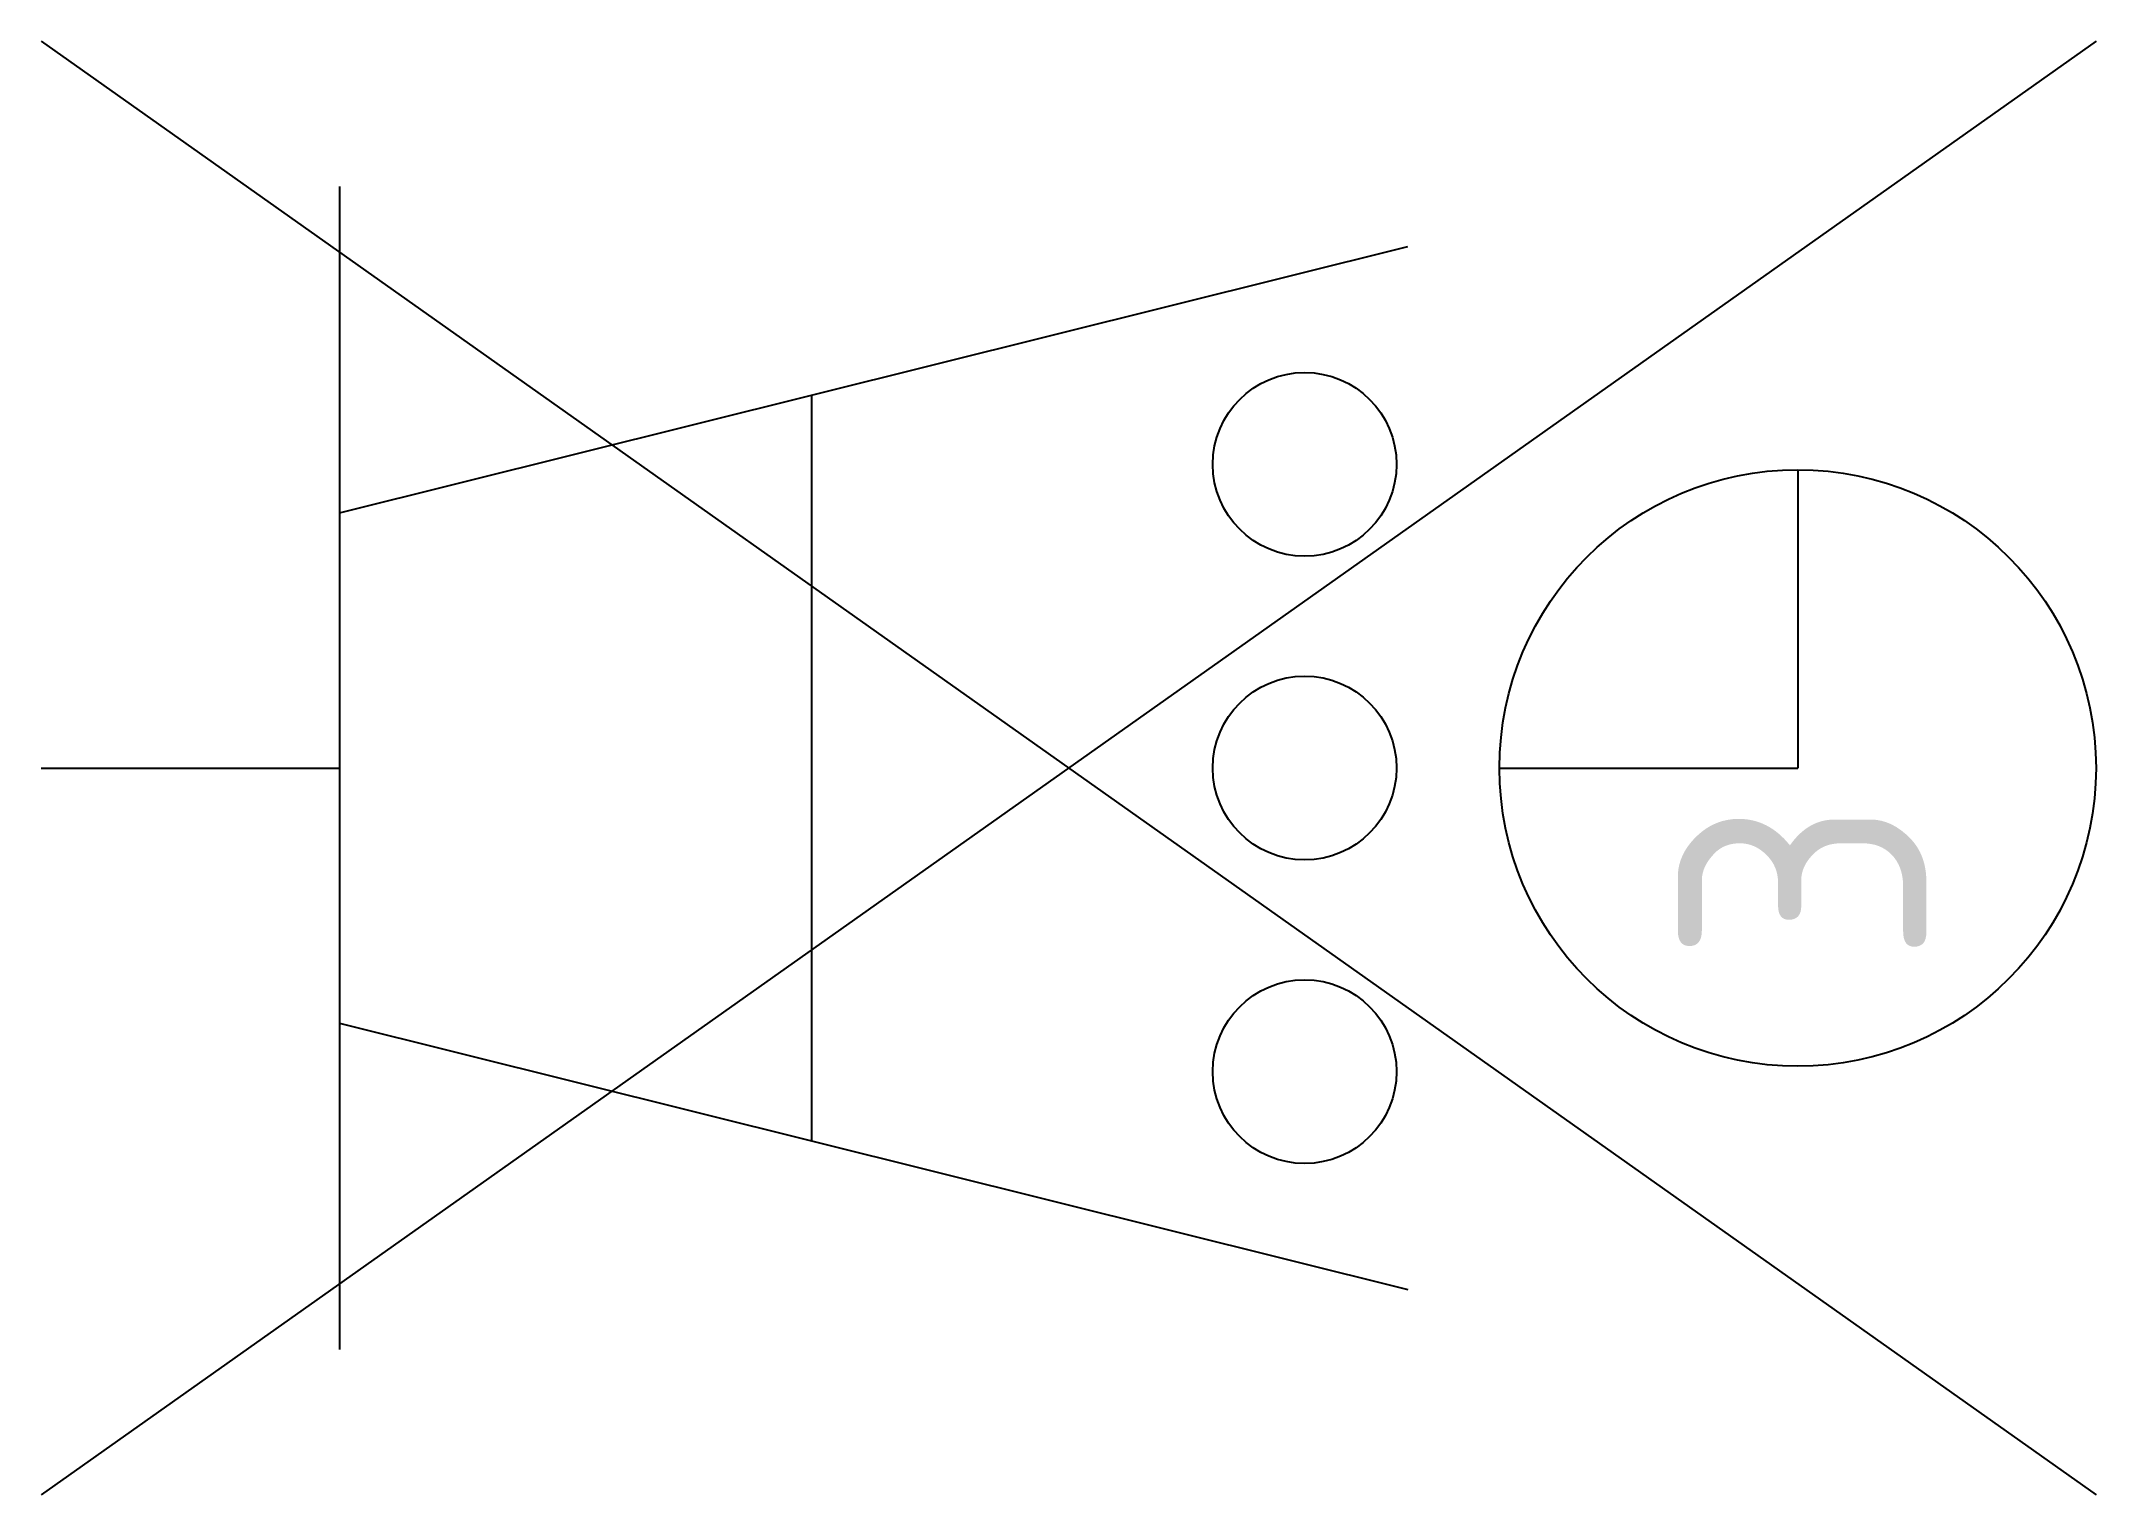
# Model space of a CAD drawing. Header units: metres. Extents: x 0 to 10.3, y -3.7 to 3.7.
import ezdxf

# ---------------------------------------------------------------- set-up
doc = ezdxf.new("R2010")
doc.units = ezdxf.units.M
doc.styles.add('NLCS-ISO', font='NLCS-ISO.ttf')

msp = doc.modelspace()

# ---------------------------------------------------------------- linework, layer by layer
for p, q in [((10.335, 3.655), (0, -3.655)), ((0, 3.655), (10.335, -3.655)), ((1.5, 2.924), (1.5, -2.924)), ((1.5, 1.283), (6.874, 2.623)), ((3.874, 1.875), (3.874, -1.875)), ((8.835, 1.5), (8.835, 0)), ((0, 0), (1.5, 0)), ((7.335, 0), (8.835, 0)), ((1.5, -1.283), (6.874, -2.623))]:
    msp.add_line(p, q)
for centre, radius in [((6.355, 1.527), 0.462), ((8.835, 0), 1.5), ((6.355, 0), 0.462), ((6.355, -1.527), 0.462)]:
    msp.add_circle(centre, radius)

# ---------------------------------------------------------------- texts
at = {"style": 'NLCS-ISO'}
msp.add_text('3', height=1.25, rotation=90, dxfattribs=at).set_placement((9.486, -0.984))

doc.saveas('drawing.dxf')
